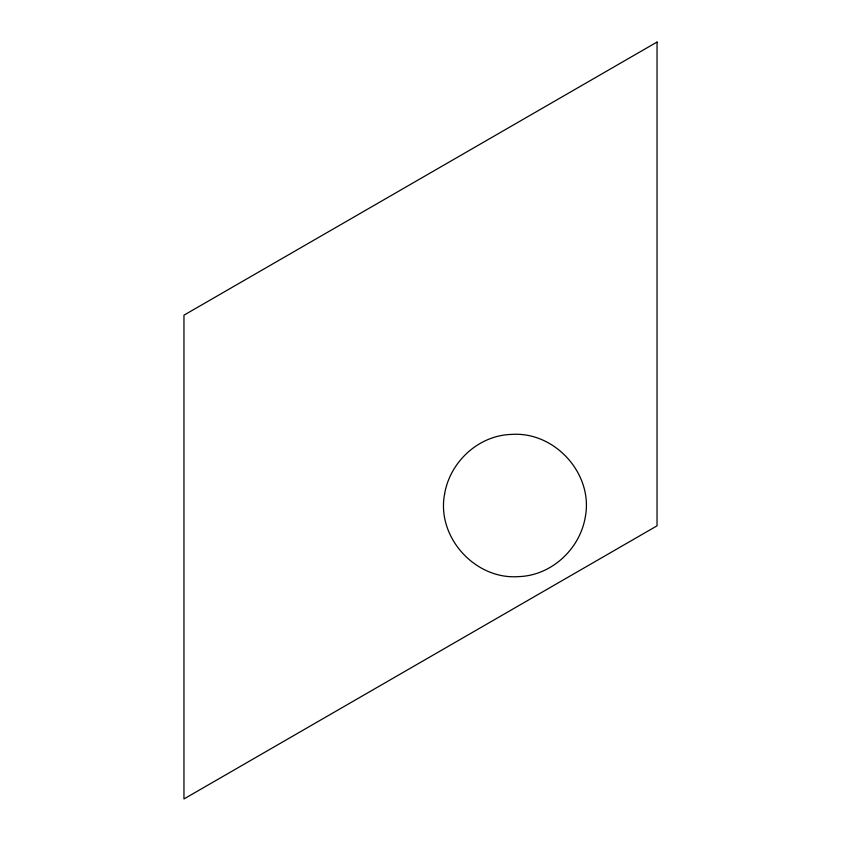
<?xml version="1.0" encoding="UTF-8"?>
<svg xmlns="http://www.w3.org/2000/svg" width="841" height="841" viewBox="0 0 841 841"><rect width="100%" height="100%" fill="white"/><g stroke="black" fill="none" stroke-linecap="round" stroke-linejoin="round"><path stroke-width="1.26" d="M444.584 494.119C436.332 536.979 474.986 579.764 518.329 576.621C551.307 575.791 579.985 549.11 585.304 516.921C593.557 474.051 554.902 431.275 511.549 434.419C478.582 435.249 449.893 461.919 444.584 494.119M657.042 42.05L183.958 315.175L183.958 798.95L657.042 525.825L657.042 42.05"/></g></svg>
